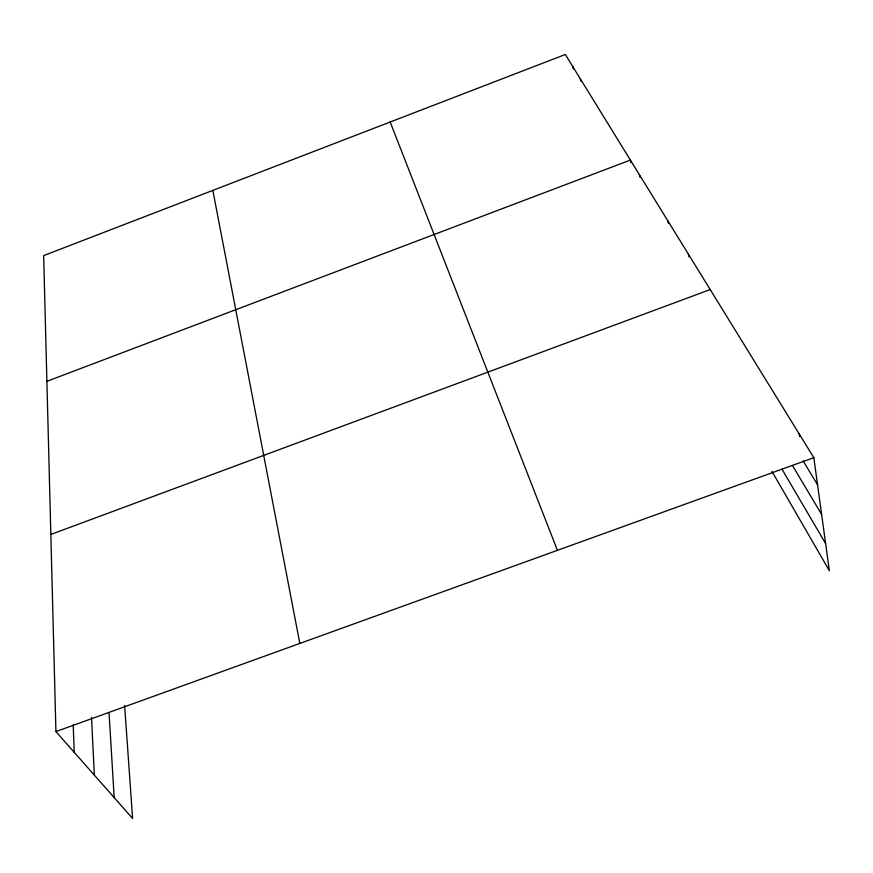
<?xml version="1.0" encoding="UTF-8"?>
<svg xmlns="http://www.w3.org/2000/svg" width="873" height="873" viewBox="0 0 873 873"><rect width="100%" height="100%" fill="white"/><g stroke="black" fill="none" stroke-linecap="round" stroke-linejoin="round"><path stroke-width="1.31" d="M46.891 381.326L630.404 160.075L630.972 162.64M50.841 534.451L710.207 289.563M55.927 731.585L813.822 457.67L565.322 54.497L43.65 255.614L55.927 731.585L132.62 818.503L124.621 705.46M803.149 460.988L817.543 484.711M792.433 465.44L821.613 514.383M782.022 469.248L825.629 543.584M771.994 471.453L829.35 570.691L813.822 457.67M390.176 122.013L557.421 550.339M572.699 66.457L573.332 69.032M580.261 78.734L580.894 81.331M639.363 174.611L639.931 177.186M667.878 220.88L668.423 223.488M688.382 254.141L688.906 256.771M212.837 190.39L299.821 643.445M799.21 433.968L799.592 436.544M109.038 712.466L114.177 797.616M91.523 717.388L94.349 775.137M73.212 724.808L74.227 752.33"/></g></svg>
